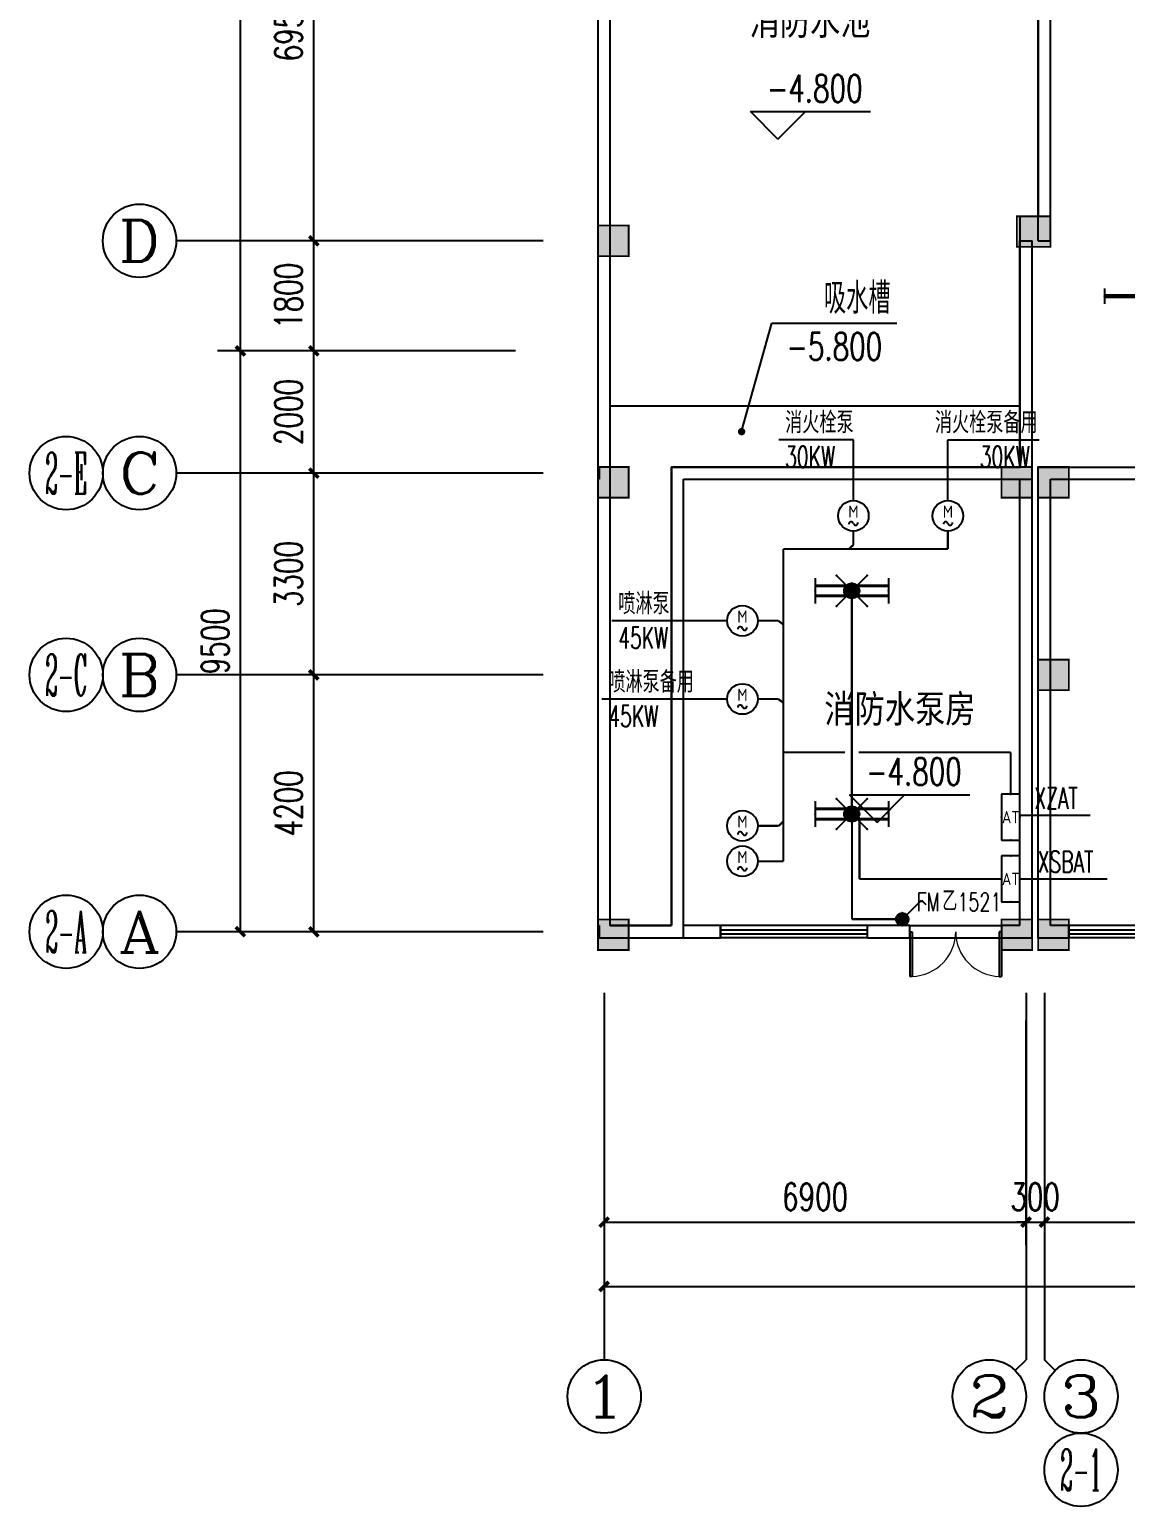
# Model space of a CAD drawing. Extents: x -6243262 to 3079315, y -2914302 to 172723.
# Drawn here: x -2184399 to -2166472, y -1016999 to -992844 of the extents above; entities that cross this region are included whole.
import ezdxf
from ezdxf.enums import TextEntityAlignment as Align

# ---------------------------------------------------------------- set-up
doc = ezdxf.new("R2010")
doc.units = 0
doc.header["$LTSCALE"] = 1000
for name, color, linetype in [('0-柱2', 6, 'Continuous'), ('0-柱网', 2, 'Continuous'), ('AXIS_TEXT', 7, 'Continuous'), ('DIM-动力', 3, 'Continuous'), ('DIM-箱柜', 3, 'Continuous'), ('DOOR_FIRE_TEXT', 7, 'Continuous'), ('EQUIP-动力', 3, 'Continuous'), ('EQUIP-照明', 3, 'Continuous'), ('EQUIP-箱柜', 3, 'Continuous'), ('TEL_TEXT', 7, 'Continuous'), ('WIRE-动力', 2, 'Continuous'), ('WIRE-照明', 1, 'Continuous')]:
    doc.layers.add(name, color=color, linetype=linetype)
doc.styles.add('-宋体', font='', dxfattribs={"width": 0.8})
doc.styles.add('_TCH_AXIS', font='COMPLEX', dxfattribs={"bigfont": 'GBCBIG'})
doc.styles.add('_TCH_DIM', font='SIMPLEX', dxfattribs={"bigfont": 'GBCBIG'})
doc.styles.add('_TCH_DIM_T3', font='SIMPLEX', dxfattribs={"width": 0.705882, "bigfont": 'GBCBIG'})
doc.styles.add('_TCH_WINDOW', font='SIMPLEX', dxfattribs={"height": 3.5, "bigfont": 'GBCBIG'})
doc.styles.add('_TEL_ATTDEF', font='gbenor', dxfattribs={"bigfont": 'gbcbig'})
doc.styles.add('_TEL_DIM', font='SIMPLEX', dxfattribs={"width": 0.8, "height": 3.5, "bigfont": 'HZTXT'})
doc.styles.add('COMPLEX', font='COMPLEX')
doc.styles.get("Standard").update_dxf_attribs({"font": 'gbenor.shx', "bigfont": 'gbcbig.shx'})
doc.styles.get('-宋体').set_extended_font_data('SimSun')
doc.dimstyles.new('_TCH_ARCH&&150', dxfattribs={"dimtxt": 446.25, "dimasz": 150, "dimexe": 375, "dimexo": 450, "dimgap": 189.375, "dimtad": 1, "dimdec": 0, "dimzin": 0, "dimdsep": 46, "dimtxsty": '_TCH_DIM_T3', "dimblk": 'ARCHTICK', "dimcen": 0.09, "dimclrt": 7, "dimazin": 2, "dimtfac": 1, "dimtdec": 0, "dimtix": 1, "dimtmove": 2, "dimatfit": 3, "dimfxl": 0, "dimtolj": 1, "dimtzin": 0, "dimarcsym": 0})

# ---------------------------------------------------------------- blocks, each defined once
blk = doc.blocks.new('0-柱2')
at = {"layer": '0-柱2'}
h = blk.add_hatch(color=0, dxfattribs=at)
h.dxf.hatch_style = 1
h.paths.add_polyline_path([(0, 11850), (500, 11850), (500, 11350), (0, 11350)])
h = blk.add_hatch(color=0, dxfattribs=at)
h.dxf.hatch_style = 1
h.paths.add_polyline_path([(6850, 12000), (7400, 12000), (7400, 11500), (6850, 11500)])
h = blk.add_hatch(color=0, dxfattribs=at)
h.dxf.hatch_style = 1
h.paths.add_polyline_path([(0, 7900), (500, 7900), (500, 7400), (0, 7400)])
h = blk.add_hatch(color=0, dxfattribs=at)
h.dxf.hatch_style = 1
h.paths.add_polyline_path([(6600, 7900), (7100, 7900), (7100, 7400), (6600, 7400)])
h = blk.add_hatch(color=0, dxfattribs=at)
h.dxf.hatch_style = 1
h.paths.add_polyline_path([(0, 500), (500, 500), (500, 0), (0, 0)])
h = blk.add_hatch(color=0, dxfattribs=at)
h.dxf.hatch_style = 1
h.paths.add_polyline_path([(6600, 500), (7100, 500), (7100, 0), (6600, 0)])
at = {"layer": '0-柱2', "color": 0, "const_width": 30}
for points in [[(0, 11850), (500, 11850), (500, 11350), (0, 11350)], [(6850, 12000), (7400, 12000), (7400, 11500), (6850, 11500)], [(0, 7900), (500, 7900), (500, 7400), (0, 7400)], [(6600, 7900), (7100, 7900), (7100, 7400), (6600, 7400)], [(0, 500), (500, 500), (500, 0), (0, 0)], [(6600, 500), (7100, 500), (7100, 0), (6600, 0)]]:
    blk.add_lwpolyline(points, close=True, dxfattribs=at)
blk = doc.blocks.new('柱网22222')
at = {"layer": '0-柱网'}
h = blk.add_hatch(color=0, dxfattribs=at)
h.dxf.hatch_style = 1
h.paths.add_polyline_path([(97500, 330556), (98000, 330556), (98000, 330056), (97500, 330056)])
h = blk.add_hatch(color=0, dxfattribs=at)
h.dxf.hatch_style = 1
h.paths.add_polyline_path([(97500, 327406), (98000, 327406), (98000, 326906), (97500, 326906)])
h = blk.add_hatch(color=0, dxfattribs=at)
h.dxf.hatch_style = 1
h.paths.add_polyline_path([(97500, 323156), (98000, 323156), (98000, 322656), (97500, 322656)])
at = {"layer": '0-柱网', "color": 0, "const_width": 30}
for points in [[(97500, 330556), (98000, 330556), (98000, 330056), (97500, 330056)], [(97500, 327406), (98000, 327406), (98000, 326906), (97500, 326906)], [(97500, 323156), (98000, 323156), (98000, 322656), (97500, 322656)]]:
    blk.add_lwpolyline(points, close=True, dxfattribs=at)
blk = doc.blocks.new('$TCHSYS$WIN2D')
at = {"color": 0}
for p, q in [((-0.5, 0.5), (0.5, 0.5)), ((-0.5, 0.5), (-0.5, -0.5)), ((0.5, 0.5), (0.5, -0.5)), ((0.5, 0.167), (-0.5, 0.167)), ((0.5, -0.167), (-0.5, -0.167)), ((-0.5, -0.5), (0.5, -0.5))]:
    blk.add_line(p, q, dxfattribs=at)
blk = doc.blocks.new('$DorLib2D$00000002')
at = {"color": 0}
for p, q in [((-0.5, 0), (-0.5, 0.4875)), ((-0.475, 0.4875), (-0.5, 0.4875)), ((-0.475, 0), (-0.475, 0.4875)), ((0.475, 0), (0.475, 0.4875)), ((0.475, 0.4875), (0.5, 0.4875)), ((0.5, 0), (0.5, 0.4875)), ((-0.5, 0), (-0.475, 0)), ((0.5, 0), (0.475, 0))]:
    blk.add_line(p, q, dxfattribs=at)
at = {"color": 0, "lineweight": 13}
for centre, start, end in [((-0.4875, 0), 0, 88.53072), ((0.4875, 0), 91.46928, 180)]:
    blk.add_arc(centre, 0.4875, start, end, dxfattribs=at)
blk = doc.blocks.new('_ArchTick')
at = {"color": 0, "linetype": 'ByBlock', "const_width": 0.4}
blk.add_lwpolyline([(-0.5, -0.5), (0.5, 0.5)], dxfattribs=at)
blk = doc.blocks.new('*D566')
at = {"layer": '0-柱网', "color": 0, "lineweight": -2, "transparency": 16777216}
for p, q in [((1320574, -1195682), (1320574, -1200107)), ((1394574, -1195682), (1394574, -1200107)), ((1320574, -1199732), (1394574, -1199732))]:
    blk.add_line(p, q, dxfattribs=at)
at = {"layer": 'Defpoints', "color": 0, "transparency": 16777216}
for p in [(1320574, -1195232), (1394574, -1195232), (1394574, -1199732)]:
    blk.add_point(p, dxfattribs=at)
at = {"layer": '0-柱网', "color": 0, "lineweight": -2, "transparency": 16777216, "xscale": 150, "yscale": 150, "zscale": 150, "rotation": 180}
blk.add_blockref('_ArchTick', (1320574, -1199732), dxfattribs=at)
at = {"layer": '0-柱网', "color": 0, "lineweight": -2, "transparency": 16777216, "xscale": 150, "yscale": 150, "zscale": 150}
blk.add_blockref('_ArchTick', (1394574, -1199732), dxfattribs=at)
at = {"layer": '0-柱网', "color": 7, "transparency": 16777216, "insert": (1357574, -1199319), "char_height": 446.2, "attachment_point": 5, "style": '_TCH_DIM_T3'}
blk.add_mtext('\\A1;74000', dxfattribs=at)
blk = doc.blocks.new('*D567')
at = {"layer": '0-柱网', "color": 0, "lineweight": -2, "transparency": 16777216}
for p, q in [((1320574, -1195382), (1320574, -1199057)), ((1327474, -1195382), (1327474, -1199057)), ((1320574, -1198682), (1327474, -1198682))]:
    blk.add_line(p, q, dxfattribs=at)
at = {"layer": 'Defpoints', "color": 0, "transparency": 16777216}
for p in [(1320574, -1194932), (1327474, -1194932), (1327474, -1198682)]:
    blk.add_point(p, dxfattribs=at)
at = {"layer": '0-柱网', "color": 0, "lineweight": -2, "transparency": 16777216, "xscale": 150, "yscale": 150, "zscale": 150, "rotation": 180}
blk.add_blockref('_ArchTick', (1320574, -1198682), dxfattribs=at)
at = {"layer": '0-柱网', "color": 0, "lineweight": -2, "transparency": 16777216, "xscale": 150, "yscale": 150, "zscale": 150}
blk.add_blockref('_ArchTick', (1327474, -1198682), dxfattribs=at)
at = {"layer": '0-柱网', "color": 7, "transparency": 16777216, "insert": (1324024, -1198269), "char_height": 446.2, "attachment_point": 5, "style": '_TCH_DIM_T3'}
blk.add_mtext('\\A1;6900', dxfattribs=at)
blk = doc.blocks.new('*D568')
at = {"layer": '0-柱网', "color": 0, "lineweight": -2, "transparency": 16777216}
for p, q in [((1327474, -1195382), (1327474, -1199057)), ((1327774, -1195382), (1327774, -1199057)), ((1327474, -1198682), (1327324, -1198682)), ((1327474, -1198682), (1327774, -1198682)), ((1327774, -1198682), (1327924, -1198682))]:
    blk.add_line(p, q, dxfattribs=at)
at = {"layer": 'Defpoints', "color": 0, "transparency": 16777216}
for p in [(1327474, -1194932), (1327774, -1194932), (1327774, -1198682)]:
    blk.add_point(p, dxfattribs=at)
at = {"layer": '0-柱网', "color": 0, "lineweight": -2, "transparency": 16777216, "xscale": 150, "yscale": 150, "zscale": 150}
blk.add_blockref('_ArchTick', (1327474, -1198682), dxfattribs=at)
at = {"layer": '0-柱网', "color": 0, "lineweight": -2, "transparency": 16777216, "xscale": 150, "yscale": 150, "zscale": 150, "rotation": 180}
blk.add_blockref('_ArchTick', (1327774, -1198682), dxfattribs=at)
at = {"layer": '0-柱网', "color": 7, "transparency": 16777216, "insert": (1327624, -1198269), "char_height": 446.2, "attachment_point": 5, "style": '_TCH_DIM_T3'}
blk.add_mtext('\\A1;300', dxfattribs=at)
blk = doc.blocks.new('*D569')
at = {"layer": '0-柱网', "color": 0, "lineweight": -2, "transparency": 16777216}
for p, q in [((1327774, -1195382), (1327774, -1199057)), ((1334974, -1195382), (1334974, -1199057)), ((1327774, -1198682), (1334974, -1198682))]:
    blk.add_line(p, q, dxfattribs=at)
at = {"layer": 'Defpoints', "color": 0, "transparency": 16777216}
for p in [(1327774, -1194932), (1334974, -1194932), (1334974, -1198682)]:
    blk.add_point(p, dxfattribs=at)
at = {"layer": '0-柱网', "color": 0, "lineweight": -2, "transparency": 16777216, "xscale": 150, "yscale": 150, "zscale": 150, "rotation": 180}
blk.add_blockref('_ArchTick', (1327774, -1198682), dxfattribs=at)
at = {"layer": '0-柱网', "color": 0, "lineweight": -2, "transparency": 16777216, "xscale": 150, "yscale": 150, "zscale": 150}
blk.add_blockref('_ArchTick', (1334974, -1198682), dxfattribs=at)
at = {"layer": '0-柱网', "color": 7, "transparency": 16777216, "insert": (1331374, -1198269), "char_height": 446.2, "attachment_point": 5, "style": '_TCH_DIM_T3'}
blk.add_mtext('\\A1;7200', dxfattribs=at)
blk = doc.blocks.new('_AXISO')
at = {"color": 0}
blk.add_circle((0, 0), 0.5, dxfattribs=at)
at = {"layer": 'AXIS_TEXT', "color": 0, "style": 'COMPLEX', "width": 1.041667}
blk.add_attdef('A', text='', height=0.56, dxfattribs=at).set_placement((-0.25, -0.28), (0.25, -0.28), align=Align.FIT)
blk = doc.blocks.new('*D587')
at = {"layer": '0-柱网', "color": 0, "lineweight": -2, "transparency": 16777216}
for p, q in [((1319124, -1184432), (1314249, -1184432)), ((1314624, -1193932), (1314624, -1184432)), ((1319124, -1193932), (1314249, -1193932))]:
    blk.add_line(p, q, dxfattribs=at)
at = {"layer": 'Defpoints', "color": 0, "transparency": 16777216}
for p in [(1314624, -1184432), (1319574, -1184432), (1319574, -1193932)]:
    blk.add_point(p, dxfattribs=at)
at = {"layer": '0-柱网', "color": 0, "lineweight": -2, "transparency": 16777216, "xscale": 150, "yscale": 150, "zscale": 150}
for p, rotation in [((1314624, -1184432), 90), ((1314624, -1193932), 270)]:
    blk.add_blockref('_ArchTick', p, dxfattribs=dict(at, rotation=rotation))
at = {"layer": '0-柱网', "color": 7, "transparency": 16777216, "insert": (1314212, -1189182), "char_height": 446.2, "attachment_point": 5, "rotation": 90, "style": '_TCH_DIM_T3'}
blk.add_mtext('\\A1;9500', dxfattribs=at)
blk = doc.blocks.new('*D588')
at = {"layer": '0-柱网', "color": 0, "lineweight": -2, "transparency": 16777216}
for p, q in [((1319124, -1167682), (1314249, -1167682)), ((1314624, -1184432), (1314624, -1167682)), ((1319124, -1184432), (1314249, -1184432))]:
    blk.add_line(p, q, dxfattribs=at)
at = {"layer": 'Defpoints', "color": 0, "transparency": 16777216}
for p in [(1314624, -1167682), (1319574, -1167682), (1319574, -1184432)]:
    blk.add_point(p, dxfattribs=at)
at = {"layer": '0-柱网', "color": 0, "lineweight": -2, "transparency": 16777216, "xscale": 150, "yscale": 150, "zscale": 150}
for p, rotation in [((1314624, -1167682), 90), ((1314624, -1184432), 270)]:
    blk.add_blockref('_ArchTick', p, dxfattribs=dict(at, rotation=rotation))
at = {"layer": '0-柱网', "color": 7, "transparency": 16777216, "insert": (1314212, -1176057), "char_height": 446.2, "attachment_point": 5, "rotation": 90, "style": '_TCH_DIM_T3'}
blk.add_mtext('\\A1;16750', dxfattribs=at)
blk = doc.blocks.new('*D589')
at = {"layer": '0-柱网', "color": 0, "lineweight": -2, "transparency": 16777216}
for p, q in [((1319124, -1189732), (1315449, -1189732)), ((1315824, -1193932), (1315824, -1189732)), ((1319124, -1193932), (1315449, -1193932))]:
    blk.add_line(p, q, dxfattribs=at)
at = {"layer": 'Defpoints', "color": 0, "transparency": 16777216}
for p in [(1315824, -1189732), (1319574, -1189732), (1319574, -1193932)]:
    blk.add_point(p, dxfattribs=at)
at = {"layer": '0-柱网', "color": 0, "lineweight": -2, "transparency": 16777216, "xscale": 150, "yscale": 150, "zscale": 150}
for p, rotation in [((1315824, -1189732), 90), ((1315824, -1193932), 270)]:
    blk.add_blockref('_ArchTick', p, dxfattribs=dict(at, rotation=rotation))
at = {"layer": '0-柱网', "color": 7, "transparency": 16777216, "insert": (1315412, -1191832), "char_height": 446.2, "attachment_point": 5, "rotation": 90, "style": '_TCH_DIM_T3'}
blk.add_mtext('\\A1;4200', dxfattribs=at)
blk = doc.blocks.new('*D590')
at = {"layer": '0-柱网', "color": 0, "lineweight": -2, "transparency": 16777216}
for p, q in [((1319124, -1186432), (1315449, -1186432)), ((1315824, -1189732), (1315824, -1186432)), ((1319124, -1189732), (1315449, -1189732))]:
    blk.add_line(p, q, dxfattribs=at)
at = {"layer": 'Defpoints', "color": 0, "transparency": 16777216}
for p in [(1315824, -1186432), (1319574, -1186432), (1319574, -1189732)]:
    blk.add_point(p, dxfattribs=at)
at = {"layer": '0-柱网', "color": 0, "lineweight": -2, "transparency": 16777216, "xscale": 150, "yscale": 150, "zscale": 150}
for p, rotation in [((1315824, -1186432), 90), ((1315824, -1189732), 270)]:
    blk.add_blockref('_ArchTick', p, dxfattribs=dict(at, rotation=rotation))
at = {"layer": '0-柱网', "color": 7, "transparency": 16777216, "insert": (1315412, -1188082), "char_height": 446.2, "attachment_point": 5, "rotation": 90, "style": '_TCH_DIM_T3'}
blk.add_mtext('\\A1;3300', dxfattribs=at)
blk = doc.blocks.new('*D591')
at = {"layer": '0-柱网', "color": 0, "lineweight": -2, "transparency": 16777216}
for p, q in [((1319124, -1184432), (1315449, -1184432)), ((1315824, -1186432), (1315824, -1184432)), ((1319124, -1186432), (1315449, -1186432))]:
    blk.add_line(p, q, dxfattribs=at)
at = {"layer": 'Defpoints', "color": 0, "transparency": 16777216}
for p in [(1315824, -1184432), (1319574, -1184432), (1319574, -1186432)]:
    blk.add_point(p, dxfattribs=at)
at = {"layer": '0-柱网', "color": 0, "lineweight": -2, "transparency": 16777216, "xscale": 150, "yscale": 150, "zscale": 150}
for p, rotation in [((1315824, -1184432), 90), ((1315824, -1186432), 270)]:
    blk.add_blockref('_ArchTick', p, dxfattribs=dict(at, rotation=rotation))
at = {"layer": '0-柱网', "color": 7, "transparency": 16777216, "insert": (1315412, -1185432), "char_height": 446.2, "attachment_point": 5, "rotation": 90, "style": '_TCH_DIM_T3'}
blk.add_mtext('\\A1;2000', dxfattribs=at)
blk = doc.blocks.new('*D592')
at = {"layer": '0-柱网', "color": 0, "lineweight": -2, "transparency": 16777216}
for p, q in [((1319124, -1182632), (1315449, -1182632)), ((1315824, -1184432), (1315824, -1182632)), ((1319124, -1184432), (1315449, -1184432))]:
    blk.add_line(p, q, dxfattribs=at)
at = {"layer": 'Defpoints', "color": 0, "transparency": 16777216}
for p in [(1315824, -1182632), (1319574, -1182632), (1319574, -1184432)]:
    blk.add_point(p, dxfattribs=at)
at = {"layer": '0-柱网', "color": 0, "lineweight": -2, "transparency": 16777216, "xscale": 150, "yscale": 150, "zscale": 150}
for p, rotation in [((1315824, -1182632), 90), ((1315824, -1184432), 270)]:
    blk.add_blockref('_ArchTick', p, dxfattribs=dict(at, rotation=rotation))
at = {"layer": '0-柱网', "color": 7, "transparency": 16777216, "insert": (1315412, -1183532), "char_height": 446.2, "attachment_point": 5, "rotation": 90, "style": '_TCH_DIM_T3'}
blk.add_mtext('\\A1;1800', dxfattribs=at)
blk = doc.blocks.new('*D593')
at = {"layer": '0-柱网', "color": 0, "lineweight": -2, "transparency": 16777216}
for p, q in [((1319124, -1175682), (1315449, -1175682)), ((1315824, -1182632), (1315824, -1175682)), ((1319124, -1182632), (1315449, -1182632))]:
    blk.add_line(p, q, dxfattribs=at)
at = {"layer": 'Defpoints', "color": 0, "transparency": 16777216}
for p in [(1315824, -1175682), (1319574, -1175682), (1319574, -1182632)]:
    blk.add_point(p, dxfattribs=at)
at = {"layer": '0-柱网', "color": 0, "lineweight": -2, "transparency": 16777216, "xscale": 150, "yscale": 150, "zscale": 150}
for p, rotation in [((1315824, -1175682), 90), ((1315824, -1182632), 270)]:
    blk.add_blockref('_ArchTick', p, dxfattribs=dict(at, rotation=rotation))
at = {"layer": '0-柱网', "color": 7, "transparency": 16777216, "insert": (1315412, -1179157), "char_height": 446.2, "attachment_point": 5, "rotation": 90, "style": '_TCH_DIM_T3'}
blk.add_mtext('\\A1;6950', dxfattribs=at)
blk = doc.blocks.new('$equip$00002700')
for p, q in [((-0.75, 0.6), (-0.75, 0)), ((0.75, 0.6), (-0.75, 0.6)), ((0.75, 0), (0.75, 0.6)), ((-0.75, 0), (0.75, 0))]:
    blk.add_line(p, q)
at = {"const_width": 0.04}
blk.add_lwpolyline([(-0.75, 0.6), (-0.75, 0), (0.75, 0), (0.75, 0.6), (-0.75, 0.6), (-0.75, 0)], dxfattribs=at)
for p in [(0, 0.6), (-0.75, 0.3), (0, 0), (0.75, 0.3)]:
    blk.add_point(p)
at = {"color": 7, "style": '_TEL_DIM'}
blk.add_attdef('$TEXT$', text='', height=0.4, dxfattribs=at).set_placement((0, 0.3), align=Align.MIDDLE_CENTER)
at = {"color": 7, "style": '_TEL_DIM', "flags": 1}
for tag in ['REMARK', 'A']:
    blk.add_attdef(tag, text='', height=0.4, dxfattribs=at).set_placement((0, 0), align=Align.MIDDLE_CENTER)
blk = doc.blocks.new('$equip$00001159')
for p, q in [((-1.2, 0.25), (-1.2, -0.25)), ((-1.2, 0), (1.2, 0)), ((1.2, 0.25), (1.2, -0.25))]:
    blk.add_line(p, q)
at = {"const_width": 0.14}
blk.add_lwpolyline([(-1.2, 0), (1.2, 0)], dxfattribs=at)
at = {"layer": 'EQUIP-照明'}
for p in [(-1.2, 0), (0, 0), (1.2, 0)]:
    blk.add_point(p, dxfattribs=at)
at = {"layer": 'EQUIP-照明', "flags": 9}
blk.add_attdef('A', (0, 0), '', height=0.00002, dxfattribs=at)
blk = doc.blocks.new('$equip$00001962')
for p, q in [((0.147, 0.356), (0.625, 0.833)), ((0.625, 0.833), (0.766, 0.692))]:
    blk.add_line(p, q)
blk.add_circle((0, 0.208), 0.208)
for p in [(-0.208, 0.208), (0, 0.417), (0, 0), (0.208, 0.208)]:
    blk.add_point(p)
for points in [[(-0.18, 0.313), (0.18, 0.313), (-0.208, 0.208), (0.208, 0.208)], [(-0.18, 0.104), (0.18, 0.104), (-0.208, 0.208), (0.208, 0.208)], [(-0.104, 0.389), (0.104, 0.389), (-0.18, 0.313), (0.18, 0.313)], [(-0.104, 0.028), (0.104, 0.028), (-0.18, 0.104), (0.18, 0.104)], [(0, 0.417), (0, 0.417), (-0.104, 0.389), (0.104, 0.389)], [(0, 0), (0, 0), (-0.104, 0.028), (0.104, 0.028)]]:
    blk.add_solid(points)
at = {"layer": 'TEL_TEXT', "style": '_TEL_DIM', "flags": 1}
blk.add_attdef('A', text='', height=0.00002, dxfattribs=at).set_placement((0, 0), align=Align.MIDDLE_CENTER)
blk = doc.blocks.new('$equip$00001160')
for p, q in [((-1.2, 0.417), (-1.2, -0.417)), ((-1.2, 0.167), (1.2, 0.167)), ((1.2, 0.417), (1.2, -0.417)), ((-1.2, -0.167), (1.2, -0.167))]:
    blk.add_line(p, q)
at = {"const_width": 0.1}
for points in [[(-1.2, 0.167), (1.2, 0.167)], [(-1.2, -0.167), (1.2, -0.167)]]:
    blk.add_lwpolyline(points, dxfattribs=at)
at = {"layer": 'EQUIP-照明'}
for p in [(-1.2, 0), (0, 0.167), (1.2, 0), (0, -0.167)]:
    blk.add_point(p, dxfattribs=at)
at = {"layer": 'EQUIP-照明', "flags": 9}
blk.add_attdef('A', (0, 0), '', height=0.00002, dxfattribs=at)
blk = doc.blocks.new('$equip$00001198')
for p, q in [((0.5, 0.5), (-0.5, -0.5)), ((-0.5, 0.5), (0.5, -0.5))]:
    blk.add_line(p, q)
blk.add_circle((0, 0), 0.25)
for p in [(-0.5, 0.5), (0.5, 0.5), (-0.25, 0), (0, 0.25), (0.25, 0), (0, -0.25), (-0.5, -0.5), (0.5, -0.5)]:
    blk.add_point(p)
for points in [[(-0.217, 0.125), (0.217, 0.125), (-0.25, 0), (0.25, 0)], [(-0.217, -0.125), (0.217, -0.125), (-0.25, 0), (0.25, 0)], [(-0.125, 0.217), (0.125, 0.217), (-0.217, 0.125), (0.217, 0.125)], [(0, 0.25), (0, 0.25), (-0.125, 0.217), (0.125, 0.217)], [(-0.125, -0.217), (0.125, -0.217), (-0.217, -0.125), (0.217, -0.125)], [(0, -0.25), (0, -0.25), (-0.125, -0.217), (0.125, -0.217)]]:
    blk.add_solid(points)
at = {"flags": 9}
blk.add_attdef('A', (0, 0), '', height=0.00002, dxfattribs=at)
blk = doc.blocks.new('$equip$00002875')
at = {"const_width": 0.04}
blk.add_lwpolyline([(0, 0.5, -1), (0, -0.5, -1), (0, 0.5, 0.021884)], format="xyb", dxfattribs=at)
blk.add_circle((0, 0), 0.5)
for centre, radius, start, end in [((-0.073, -0.273), 0.0768, 17.2272, 184.2164), ((0.073, -0.227), 0.0769, 197.2591, 5.1179)]:
    blk.add_arc(centre, radius, start, end)
at = {"color": 7, "style": '_TEL_DIM'}
blk.add_attdef('$TEXT$', text='', height=0.4, dxfattribs=at).set_placement((0.001, 0.137), align=Align.MIDDLE_CENTER)
at = {"color": 7, "style": '_TEL_DIM', "flags": 1}
for tag in ['A', 'REMARK']:
    blk.add_attdef(tag, text='', height=0.00002, dxfattribs=at).set_placement((0, 0), align=Align.MIDDLE_CENTER)
blk = doc.blocks.new('345634')
at = {"layer": '0-柱网', "color": 8}
for p, q in [((1327874.1, -1182631.9), (1327874.1, -1163749.7)), ((1327674.1, -1182631.9), (1327674.1, -1163860.6)), ((1320474.1, -1186331.9), (1320474.1, -1167625.5)), ((1320674.1, -1186431.9), (1320674.1, -1167743.3)), ((1323416.2, -1180969.7), (1322966.2, -1180519.7)), ((1322966.2, -1180519.7), (1324930.9, -1180519.7)), ((1323416.2, -1180969.7), (1323866.2, -1180519.7)), ((1319574.1, -1182631.9), (1313574.1, -1182631.9)), ((1327374.1, -1186331.9), (1327374.1, -1182631.9)), ((1327374.1, -1182631.9), (1327574.1, -1182631.9)), ((1327574.1, -1186531.9), (1327574.1, -1182631.9)), ((1327674.1, -1182631.9), (1327874.1, -1182631.9)), ((1322821.7, -1185753.3), (1323316, -1183981.1)), ((1323316, -1183981.1), (1325362.6, -1183981.1)), ((1319574.1, -1186431.9), (1313574.1, -1186431.9)), ((1320491, -1186331.9), (1320474.1, -1186331.9)), ((1320491, -1186331.9), (1320491, -1186531.9)), ((1320674.1, -1193831.9), (1320674.1, -1186431.9)), ((1321674.1, -1193831.9), (1321674.1, -1186331.9)), ((1321674.1, -1186331.9), (1327374.1, -1186331.9)), ((1327674.1, -1194031.9), (1327674.1, -1186331.9)), ((1327674.1, -1186331.9), (1334974.1, -1186331.9)), ((1320474.1, -1194031.9), (1320474.1, -1186531.9)), ((1320491, -1186531.9), (1320474.1, -1186531.9)), ((1321874.1, -1194031.9), (1321874.1, -1186531.9)), ((1321874.1, -1186531.9), (1327574.1, -1186531.9)), ((1327374.1, -1193831.9), (1327374.1, -1186531.9)), ((1327574.1, -1194031.9), (1327574.1, -1186531.9)), ((1327874.1, -1193831.9), (1327874.1, -1186531.9)), ((1327874.1, -1186531.9), (1334874.1, -1186531.9)), ((1319574.1, -1189731.9), (1313574.1, -1189731.9)), ((1325038.2, -1192144.5), (1324588.2, -1191694.5)), ((1324588.2, -1191694.5), (1326552.9, -1191694.5)), ((1325038.2, -1192144.5), (1325488.2, -1191694.5)), ((1319574.1, -1193931.9), (1313574.1, -1193931.9)), ((1320491, -1193831.9), (1320474.1, -1193831.9)), ((1320491, -1193831.9), (1320491, -1194031.9)), ((1320674.1, -1193831.9), (1321674.1, -1193831.9)), ((1322474.1, -1193831.9), (1321874.1, -1193831.9)), ((1322474.1, -1194031.9), (1322474.1, -1193831.9)), ((1325574.1, -1193831.9), (1324874.1, -1193831.9)), ((1324874.1, -1193831.9), (1324874.1, -1194031.9)), ((1325574.1, -1193831.9), (1327074.1, -1193831.9)), ((1325574.1, -1194031.9), (1325574.1, -1193831.9)), ((1327374.1, -1193831.9), (1327074.1, -1193831.9)), ((1327074.1, -1193831.9), (1327074.1, -1194031.9)), ((1328174.1, -1193831.9), (1327874.1, -1193831.9)), ((1328174.1, -1194031.9), (1328174.1, -1193831.9)), ((1320491, -1194031.9), (1320474.1, -1194031.9)), ((1320474.1, -1194031.9), (1321874.1, -1194031.9)), ((1321874.1, -1194031.9), (1322474.1, -1194031.9)), ((1324874.1, -1194031.9), (1325574.1, -1194031.9)), ((1325574.1, -1194031.9), (1327074.1, -1194031.9)), ((1327074.1, -1194031.9), (1327574.1, -1194031.9)), ((1327674.1, -1194031.9), (1328174.1, -1194031.9)), ((1320574.1, -1194931.9), (1320574.1, -1200931.9)), ((1327474.1, -1194931.9), (1327474.1, -1200931.9)), ((1327774.1, -1194931.9), (1327774.1, -1200931.9)), ((1327298.4, -1201107.6), (1327474.1, -1200931.9)), ((1327949.9, -1201107.6), (1327774.1, -1200931.9))]:
    blk.add_line(p, q, dxfattribs=at)
blk.add_lwpolyline([(1321674.1, -1193831.9), (1320674.1, -1193831.9), (1320674.1, -1167743.3), (1327674.1, -1163860.6), (1327674.1, -1182231.9), (1327374.1, -1182231.9), (1327374.1, -1186331.9), (1321674.1, -1186331.9)], close=True, dxfattribs=at)
blk.add_lwpolyline([(1320674.1, -1185331.9), (1327374.1, -1185331.9)], dxfattribs=at)
at = {"layer": '0-柱网', "color": 8, "const_width": 60}
blk.add_lwpolyline([(1322813.6, -1185782.2, 1), (1322829.7, -1185724.4, 1)], format="xyb", close=True, dxfattribs=at)
at = {"layer": '0-柱网', "color": 8}
for centre in [(1311774.1, -1186431.9), (1311774.1, -1189731.9), (1311774.1, -1193931.9), (1328374.1, -1202731.9)]:
    blk.add_circle(centre, 600, dxfattribs=at)
blk.add_arc((1334874.1, -1173931.9), 7000, 180, 270, dxfattribs=at)
for name, p in [('0-柱2', (1320474.1, -1194231.9)), ('柱网22222', (1230173.7, -1516887.8))]:
    blk.add_blockref(name, p, dxfattribs=at)
ref = blk.add_blockref('_AXISO', (1312974.1, -1182631.9), dxfattribs=dict(at, xscale=1200, yscale=1200, zscale=1200))
ref.add_attrib('A', 'D', dxfattribs={"layer": 'AXIS_TEXT', "color": 8, "height": 678.8, "style": '_TCH_AXIS', "width": 1.235294}).set_placement((1312634.7, -1182971.3), (1313313.5, -1182971.3), align=Align.FIT)
ref = blk.add_blockref('_AXISO', (1312974.1, -1186431.9), dxfattribs=dict(at, xscale=1200, yscale=1200, zscale=1200))
ref.add_attrib('A', 'C', dxfattribs={"layer": 'AXIS_TEXT', "color": 8, "height": 678.8, "style": '_TCH_AXIS', "width": 1.4}).set_placement((1312634.7, -1186771.3), (1313313.5, -1186771.3), align=Align.FIT)
ref = blk.add_blockref('_AXISO', (1312974.1, -1189731.9), dxfattribs=dict(at, xscale=1200, yscale=1200, zscale=1200))
ref.add_attrib('A', 'B', dxfattribs={"layer": 'AXIS_TEXT', "color": 8, "height": 678.8, "style": '_TCH_AXIS', "width": 1.235294}).set_placement((1312634.7, -1190071.3), (1313313.5, -1190071.3), align=Align.FIT)
ref = blk.add_blockref('_AXISO', (1312974.1, -1193931.9), dxfattribs=dict(at, xscale=1200, yscale=1200, zscale=1200))
ref.add_attrib('A', 'A', dxfattribs={"layer": 'AXIS_TEXT', "color": 8, "height": 678.8, "style": '_TCH_AXIS', "width": 1.166667}).set_placement((1312634.7, -1194271.3), (1313313.5, -1194271.3), align=Align.FIT)
at = {"layer": '0-柱网', "color": 8, "zscale": 200, "rotation": 2.340388536051627e-12}
for name, p, xscale, yscale in [('$TCHSYS$WIN2D', (1323674.1, -1193931.9), -2400, 200), ('$DorLib2D$00000002', (1326324.1, -1193931.9), -1500, -1500)]:
    blk.add_blockref(name, p, dxfattribs=dict(at, xscale=xscale, yscale=yscale))
at = {"layer": '0-柱网', "color": 8, "xscale": -2100, "yscale": 200, "zscale": 200}
blk.add_blockref('$TCHSYS$WIN2D', (1329224.1, -1193931.9), dxfattribs=at)
at = {"layer": '0-柱网', "color": 8}
ref = blk.add_blockref('_AXISO', (1320574.1, -1201531.9), dxfattribs=dict(at, xscale=1200, yscale=1200, zscale=1200))
ref.add_attrib('A', '1', dxfattribs={"layer": 'AXIS_TEXT', "color": 8, "height": 678.8, "style": '_TCH_AXIS', "width": 2.333333}).set_placement((1320234.7, -1201871.3), (1320913.5, -1201871.3), align=Align.FIT)
ref = blk.add_blockref('_AXISO', (1326874.1, -1201531.9), dxfattribs=dict(at, xscale=1200, yscale=1200, zscale=1200))
ref.add_attrib('A', '2', dxfattribs={"layer": 'AXIS_TEXT', "color": 8, "height": 678.8, "style": '_TCH_AXIS', "width": 1.5}).set_placement((1326534.7, -1201871.3), (1327213.5, -1201871.3), align=Align.FIT)
ref = blk.add_blockref('_AXISO', (1328374.1, -1201531.9), dxfattribs=dict(at, xscale=1200, yscale=1200, zscale=1200))
ref.add_attrib('A', '3', dxfattribs={"layer": 'AXIS_TEXT', "color": 8, "height": 678.8, "style": '_TCH_AXIS', "width": 1.5}).set_placement((1328034.7, -1201871.3), (1328713.5, -1201871.3), align=Align.FIT)
for s, height, style, width, p in [('消防水池', 453.16, '-宋体', 0.8, (1322950.9, -1179263.9)), ('-4.800', 446.25, '_TCH_DIM', 0.705882, (1323235.9, -1180362.2)), ('-5.800', 446.25, '_TCH_DIM', 0.705882, (1323555.1, -1184584.8)), ('消防水泵房', 453.16, '-宋体', 0.8, (1324175.9, -1190511.2)), ('-4.800', 446.25, '_TCH_DIM', 0.705882, (1324857.9, -1191537))]:
    blk.add_text(s, height=height, dxfattribs=dict(at, style=style, width=width)).set_placement(p)
at = {"layer": '0-柱网', "color": 8, "style": '_TCH_DIM'}
blk.add_text('吸水槽', height=506.38, dxfattribs=at).set_placement((1324166.3, -1183823.6))
at = {"layer": '0-柱网', "color": 7, "style": '_TCH_AXIS'}
for s, width, p, p2 in [('2-E', 0.33871, (1311434.7, -1186771.3), (1312113.5, -1186771.3)), ('2-C', 0.344262, (1311434.7, -1190071.3), (1312113.5, -1190071.3)), ('2-A', 0.328125, (1311434.7, -1194271.3), (1312113.5, -1194271.3)), ('2-1', 0.381818, (1328034.7, -1203071.3), (1328713.5, -1203071.3))]:
    blk.add_text(s, height=678.82, dxfattribs=dict(at, width=width)).set_placement(p, p2, align=Align.FIT)
at = {"layer": 'DOOR_FIRE_TEXT', "color": 8, "style": '_TCH_WINDOW'}
blk.add_text('乙', height=337.6, dxfattribs=at).set_placement((1326106.3, -1193594.4))
at = {"layer": 'DOOR_FIRE_TEXT', "color": 8, "style": '_TCH_WINDOW', "width": 0.705882}
for s, p in [('FM', (1325686.3, -1193594.4)), ('1521', (1326352, -1193594.4))]:
    blk.add_text(s, height=297.5, dxfattribs=at).set_placement(p)
at = {"layer": '0-柱网', "color": 8}
for p1, p2, distance, picture, middle in [((1319574.1263, -1184431.869), (1319574.1263, -1167682.3643), 4950, '*D588', (1314211.6263, -1176057.1166)), ((1319574.1, -1182631.9), (1319574.1, -1175681.9), 3750, '*D593', (1315411.6, -1179156.9)), ((1319574.1, -1184431.9), (1319574.1, -1182631.9), 3750, '*D592', (1315411.6, -1183531.9)), ((1319574.1, -1193931.9), (1319574.1, -1184431.9), 4950, '*D587', (1314211.6, -1189181.9)), ((1319574.1, -1186431.9), (1319574.1, -1184431.9), 3750, '*D591', (1315411.6, -1185431.9)), ((1319574.1, -1189731.9), (1319574.1, -1186431.9), 3750, '*D590', (1315411.6, -1188081.9)), ((1319574.1, -1193931.9), (1319574.1, -1189731.9), 3750, '*D589', (1315411.6, -1191831.9)), ((1320574.1, -1194931.9), (1327474.1, -1194931.9), -3750, '*D567', (1324024.1, -1198269.4)), ((1327474.1, -1194931.9), (1327774.1, -1194931.9), -3750, '*D568', (1327624.1, -1198269.4)), ((1327774.1, -1194931.9), (1334974.1, -1194931.9), -3750, '*D569', (1331374.1, -1198269.4)), ((1320574.1, -1195231.9), (1394574.1, -1195231.9), -4500, '*D566', (1357574.1, -1199319.4))]:
    dim = blk.add_aligned_dim(p1=p1, p2=p2, distance=distance, dimstyle='_TCH_ARCH&&150', dxfattribs=at)
    dim.commit()
    dim.dimension.update_dxf_attribs({"geometry": picture, "text_midpoint": middle})

msp = doc.modelspace()

# ---------------------------------------------------------------- linework, layer by layer
at = {"layer": 'DIM-动力'}
for p, q in [((-2170922.6, -999551.4), (-2172143.2, -999551.4)), ((-2170922.6, -1000546.6), (-2170922.6, -999551.4)), ((-2169376.6, -1000546.6), (-2169376.6, -999552.4)), ((-2169376.6, -999552.4), (-2167885.1, -999552.4)), ((-2173518.1, -1002513.1), (-2174873.5, -1002513.1)), ((-2172987.8, -1002513.1), (-2173518.1, -1002513.1)), ((-2173459.7, -1003793.5), (-2175036.3, -1003793.5)), ((-2172987.8, -1003793.5), (-2173459.7, -1003793.5))]:
    msp.add_line(p, q, dxfattribs=at)
at = {"layer": 'DIM-箱柜'}
for p, q in [((-2168198.7, -1005693.8), (-2168048.7, -1005693.8)), ((-2168048.7, -1005693.8), (-2167047.4, -1005693.8)), ((-2168198.7, -1006735.5), (-2168048.7, -1006735.5)), ((-2168048.7, -1006735.5), (-2166768.5, -1006735.5))]:
    msp.add_line(p, q, dxfattribs=at)
at = {"layer": 'WIRE-动力', "linetype": 'Continuous', "const_width": 35}
for points in [[(-2170922.6, -1001272.2), (-2170922.6, -1001046.6)], [(-2169376.6, -1001340.2), (-2169376.6, -1001046.6)], [(-2172068.1, -1006446.3), (-2172068.1, -1001340.2)], [(-2172068.1, -1001340.2), (-2169376.6, -1001340.2)], [(-2170995.5, -1001340.2), (-2170922.6, -1001272.2)], [(-2172487.8, -1002513.1), (-2172150.6, -1002513.1)], [(-2172150.6, -1002513.1), (-2172068.1, -1002573.9)], [(-2172487.8, -1003793.5), (-2172150.6, -1003793.5)], [(-2172150.6, -1003793.5), (-2172068.1, -1003854.3)], [(-2172068.1, -1004663.5), (-2171061.2, -1004663.5)], [(-2170836.2, -1004663.5), (-2168348.7, -1004663.5)], [(-2168348.7, -1005350.3), (-2168348.7, -1004663.5)], [(-2172142.1, -1005867.4), (-2172068.1, -1005793.5)], [(-2172487.8, -1005867.4), (-2172142.1, -1005867.4)], [(-2172487.8, -1006446.3), (-2172068.1, -1006446.3)]]:
    msp.add_lwpolyline(points, dxfattribs=at)
at = {"layer": 'WIRE-照明', "linetype": 'Continuous', "const_width": 35}
for points in [[(-2170948.7, -1002107.2), (-2170948.7, -1005590.5)], [(-2170945.6, -1007394.7), (-2170945.6, -1005757.2)], [(-2170823.3, -1006735.5), (-2170823.3, -1005757.2)], [(-2170823.3, -1006735.5), (-2168498.7, -1006735.5)], [(-2170945.6, -1007394.7), (-2170226.5, -1007394.7)]]:
    msp.add_lwpolyline(points, dxfattribs=at)

# ---------------------------------------------------------------- block references
at = {"color": 8}
msp.add_blockref('345634', (-3495572.8, 186333), dxfattribs=at)
at = {"layer": 'EQUIP-动力'}
ref = msp.add_blockref('$equip$00002875', (-2170922.6, -1000796.6), dxfattribs=dict(at, xscale=500, yscale=500, zscale=500))
ref.add_attrib('$TEXT$', 'M', dxfattribs={"layer": '0', "color": 7, "height": 200, "style": '_TEL_ATTDEF'}).set_placement((-2170922.1, -1000728), align=Align.MIDDLE_CENTER)
ref = msp.add_blockref('$equip$00002875', (-2169376.6, -1000796.6), dxfattribs=dict(at, xscale=500, yscale=500, zscale=500))
ref.add_attrib('$TEXT$', 'M', dxfattribs={"layer": '0', "color": 7, "height": 200, "style": '_TEL_ATTDEF'}).set_placement((-2169376.1, -1000728), align=Align.MIDDLE_CENTER)
ref = msp.add_blockref('$equip$00002875', (-2172737.8, -1002513.1), dxfattribs=dict(at, xscale=500, yscale=500, zscale=500))
ref.add_attrib('$TEXT$', 'M', dxfattribs={"layer": '0', "color": 7, "height": 200, "style": '_TEL_ATTDEF'}).set_placement((-2172737.3, -1002444.5), align=Align.MIDDLE_CENTER)
ref = msp.add_blockref('$equip$00002875', (-2172737.8, -1003793.5), dxfattribs=dict(at, xscale=500, yscale=500, zscale=500))
ref.add_attrib('$TEXT$', 'M', dxfattribs={"layer": '0', "color": 7, "height": 200, "style": '_TEL_ATTDEF'}).set_placement((-2172737.3, -1003724.9), align=Align.MIDDLE_CENTER)
ref = msp.add_blockref('$equip$00002875', (-2172737.8, -1005867.4), dxfattribs=dict(at, xscale=500, yscale=500, zscale=500))
ref.add_attrib('$TEXT$', 'M', dxfattribs={"layer": '0', "color": 7, "height": 200, "style": '_TEL_ATTDEF'}).set_placement((-2172737.3, -1005798.7), align=Align.MIDDLE_CENTER)
ref = msp.add_blockref('$equip$00002875', (-2172737.8, -1006446.3), dxfattribs=dict(at, xscale=500, yscale=500, zscale=500))
ref.add_attrib('$TEXT$', 'M', dxfattribs={"layer": '0', "color": 7, "height": 200, "style": '_TEL_ATTDEF'}).set_placement((-2172737.3, -1006377.7), align=Align.MIDDLE_CENTER)
at = {"layer": 'EQUIP-照明', "xscale": 500, "yscale": 500, "zscale": 500}
for name, p in [('$equip$00001159', (-2166215, -997204.3)), ('$equip$00001160', (-2170948.7, -1002023.8)), ('$equip$00001198', (-2170948.7, -1002023.8)), ('$equip$00001160', (-2170948.7, -1005673.8)), ('$equip$00001198', (-2170948.7, -1005673.8)), ('$equip$00001962', (-2170122.3, -1007498.8))]:
    msp.add_blockref(name, p, dxfattribs=at)
at = {"layer": 'EQUIP-箱柜'}
ref = msp.add_blockref('$equip$00002700', (-2168198.7, -1005725.3), dxfattribs=dict(at, xscale=500, yscale=500, zscale=500, rotation=90))
ref.add_attrib('$TEXT$', 'AT', dxfattribs={"layer": '0', "color": 7, "height": 200, "style": '_TEL_ATTDEF'}).set_placement((-2168348.7, -1005725.3), align=Align.MIDDLE_CENTER)
ref = msp.add_blockref('$equip$00002700', (-2168198.7, -1006735.5), dxfattribs=dict(at, xscale=500, yscale=500, zscale=500, rotation=90))
ref.add_attrib('$TEXT$', 'AT', dxfattribs={"layer": '0', "color": 7, "height": 200, "style": '_TEL_ATTDEF'}).set_placement((-2168348.7, -1006735.5), align=Align.MIDDLE_CENTER)

# ---------------------------------------------------------------- texts
at = {"layer": 'DIM-动力', "color": 7, "style": '_TEL_DIM'}
for s, width, p in [('消火栓泵', 0.8, (-2172038.2, -999446.4)), ('消火栓泵备用', 0.8, (-2169588.5, -999447.4)), ('30KW', 0.64, (-2172038.2, -1000006.4)), ('30KW', 0.64, (-2168854.1, -1000007.4)), ('喷淋泵', 0.8, (-2174768.5, -1002408.1)), ('45KW', 0.64, (-2174768.5, -1002968.1)), ('喷淋泵备用', 0.8, (-2174931.3, -1003688.5)), ('45KW', 0.64, (-2174931.3, -1004248.5))]:
    msp.add_text(s, height=350, dxfattribs=dict(at, width=width)).set_placement(p)
at = {"layer": 'DIM-箱柜', "color": 7, "style": '_TEL_DIM', "width": 0.64}
for s, p in [('XZAT', (-2167963.1, -1005588.8)), ('XSBAT', (-2167908.2, -1006630.5))]:
    msp.add_text(s, height=350, dxfattribs=at).set_placement(p)

doc.saveas('drawing.dxf')
